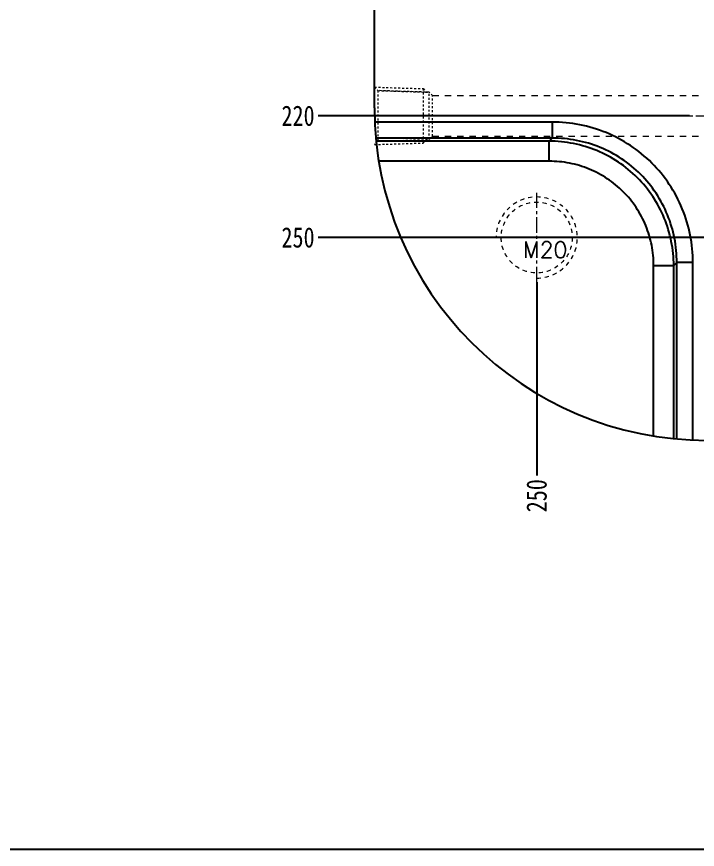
# Model space of a CAD drawing. Header units: millimetres. Extents: x -1265 to 1982, y -12197 to 1934.
# Drawn here: x -169 to -1.2, y -5258.4 to -5053.1 of the extents above; entities that cross this region are included whole.
import ezdxf

# ---------------------------------------------------------------- set-up
doc = ezdxf.new("R2010")
doc.units = ezdxf.units.MM
doc.header["$LTSCALE"] = 16.335
doc.header["$PDMODE"] = 3
doc.header["$PDSIZE"] = 0.3125
doc.linetypes.add('CENTER', pattern=[0.6, 0.375, -0.075, 0.075, -0.075])
doc.linetypes.add('HIDDEN', pattern=[0.2, 0.1, -0.1])
doc.layers.get('0').update_dxf_attribs({"linetype": 'CONTINUOUS'})
doc.layers.get('Defpoints').update_dxf_attribs({"linetype": 'CONTINUOUS'})
doc.layers.add('cool', color=153, linetype='HIDDEN', lineweight=9)
doc.layers.add('screw', color=33, linetype='CONTINUOUS', lineweight=13)
doc.layers.add('DIM', color=3, linetype='CONTINUOUS')
doc.styles.get("Standard").update_dxf_attribs({"font": 'txt', "width": 0.8})
doc.styles.add('TXT', font='txt.shx', dxfattribs={"bigfont": 'gbcbig.shx'})
doc.dimstyles.new('11', dxfattribs={"dimtxt": 8, "dimasz": 8, "dimexe": 0, "dimexo": 0, "dimgap": 0, "dimtad": 0, "dimdsep": 46, "dimtxsty": 'Standard', "dimcen": 0, "dimclrd": 4, "dimclre": 4, "dimclrt": 6, "dimazin": 0, "dimtp": 0.01, "dimtm": 0.01, "dimtfac": 1, "dimtofl": 0, "dimtmove": 0, "dimatfit": 3, "dimfxl": 0, "dimtolj": 1, "dimarcsym": 0})

# ---------------------------------------------------------------- blocks, each defined once
blk = doc.blocks.new('cool_jt_f12')
at = {"layer": 'cool', "ltscale": 0.3}
for p, q in [((0, 7.0785), (0.856, 6.2225)), ((0, 7.0785), (12, 6.7035)), ((0.856, 6.2225), (0.856, -6.2225)), ((13.5, 5.827375), (0.856, 6.2225)), ((0.856, 6.2225), (13.5, 5.827375)), ((12, 6.7035), (12.856, 5.8475)), ((12, 6.7035), (12, -6.7035)), ((14.327375, 5), (13.5, 5.827375)), ((13.5, -5.827375), (13.5, 5.827375)), ((14.327375, -5), (14.327375, 5)), ((0.856, -6.2225), (13.5, -5.827375)), ((12, -6.7035), (12.856, -5.8475)), ((13.5, -5.827375), (14.327375, -5)), ((0.856, -6.2225), (0, -7.0785)), ((0, -7.0785), (12, -6.7035))]:
    blk.add_line(p, q, dxfattribs=at)
blk = doc.blocks.new('06')
at = {"layer": 'cool', "ltscale": 0.932966}
for p, q in [((-3287.69, 1844.03), (-2736.35, 1844.03)), ((-3287.69, 1834.03), (-2736.35, 1834.03))]:
    blk.add_line(p, q, dxfattribs=at)
at = {"layer": 'cool', "color": 1, "linetype": 'CENTER', "ltscale": 0.621977}
blk.add_line((-3302.02, 1839.03), (-2722.02, 1839.03), dxfattribs=at)
at = {"layer": 'cool', "ltscale": 0.932966}
blk.add_blockref('cool_jt_f12', (-3302.02, 1839.03), dxfattribs=at)
blk = doc.blocks.new('screw_m20_g')
at = {"layer": 'screw', "color": 1, "linetype": 'CENTER', "ltscale": 0.621977}
for p, q in [((0, -11), (0, 11)), ((-11, 0), (11, 0))]:
    blk.add_line(p, q, dxfattribs=at)
at = {"layer": 'screw', "linetype": 'HIDDEN', "ltscale": 0.621977}
blk.add_circle((0, 0), 8.75, dxfattribs=at)
at = {"layer": 'screw', "color": 92, "linetype": 'HIDDEN', "ltscale": 0.621977}
blk.add_arc((0, 0), 10, 270, 180, dxfattribs=at)
at = {"layer": 'screw', "color": 6, "style": 'TXT'}
blk.add_text('M20', height=4, dxfattribs=at).set_placement((-3.4, -5))
blk = doc.blocks.new('*D714')
at = {"layer": 'Defpoints', "color": 0}
for p in [(209.2, -4857.53), (-94.62, -5107.53), (113.2, -5107.53)]:
    blk.add_point(p, dxfattribs=at)
at = {"layer": 'DIM', "color": 4, "lineweight": -2}
blk.add_line((113.2, -5107.53), (-94.62, -5107.53), dxfattribs=at)
at = {"layer": 'DIM', "color": 6, "insert": (-99.62, -5107.53), "char_height": 5, "attachment_point": 5}
blk.add_mtext('\\A1;250', dxfattribs=at)
blk = doc.blocks.new('*D715')
at = {"layer": 'Defpoints', "color": 0}
for p in [(209.2, -4857.53), (-94.62, -5077.53), (-3.16, -5077.53)]:
    blk.add_point(p, dxfattribs=at)
at = {"layer": 'DIM', "color": 4, "lineweight": -2}
blk.add_line((-3.16, -5077.53), (-94.62, -5077.53), dxfattribs=at)
at = {"layer": 'DIM', "color": 6, "insert": (-99.62, -5077.53), "char_height": 5, "attachment_point": 5}
blk.add_mtext('\\A1;220', dxfattribs=at)
blk = doc.blocks.new('*D716')
at = {"layer": 'Defpoints', "color": 0}
for p in [(209.2, -4857.53), (-40.8, -5118.53), (-40.8, -5166.18)]:
    blk.add_point(p, dxfattribs=at)
at = {"layer": 'DIM', "color": 4, "lineweight": -2}
blk.add_line((-40.8, -5118.53), (-40.8, -5166.18), dxfattribs=at)
at = {"layer": 'DIM', "color": 6, "insert": (-40.8, -5171.18), "char_height": 5, "attachment_point": 5, "rotation": 90}
blk.add_mtext('\\A1;250', dxfattribs=at)

msp = doc.modelspace()

# ---------------------------------------------------------------- linework, layer by layer
at = {"color": 7, "linetype": 'Continuous'}
for p, q in [((-80.798, -5075.525), (-80.798, -4639.525)), ((-36.981, -5079.048), (-80.723, -5079.048)), ((-36.981, -5079.048), (-36.981, -5083.009)), ((-36.981, -5083.009), (-80.456, -5083.009)), ((-37.728, -5083.757), (-36.981, -5083.009)), ((-37.728, -5083.757), (-80.384, -5083.757)), ((-37.728, -5088.708), (-37.728, -5083.757)), ((-37.728, -5088.708), (-79.732, -5088.708)), ((-7.03, -5114.455), (-6.282, -5113.708)), ((-6.282, -5157.183), (-6.282, -5113.708)), ((-2.321, -5113.708), (-6.282, -5113.708)), ((-2.321, -5157.45), (-2.321, -5113.708)), ((-11.981, -5156.459), (-11.981, -5114.455)), ((-11.981, -5114.455), (-7.03, -5114.455)), ((-7.03, -5157.111), (-7.03, -5114.455))]:
    msp.add_line(p, q, dxfattribs=at)
msp.add_lwpolyline([(-345.378, -4480.811), (585.813, -4480.811), (585.813, -5258.366), (-345.378, -5258.366)], close=True)
msp.add_arc((1.202, -5075.525), 82, 180, 270, dxfattribs=at)
for points, knots in [([(-2.321, -5113.708), (-2.321, -5111.441), (-2.76, -5106.895), (-4.726, -5100.342), (-7.935, -5094.297), (-12.271, -5089.001), (-17.566, -5084.665), (-23.612, -5081.454), (-30.166, -5079.488), (-34.713, -5079.048), (-36.981, -5079.048)], [0, 0, 0, 0, 0.1250013, 0.249985, 0.374969, 0.4999505, 0.6249343, 0.7499381, 0.8749727, 1, 1, 1, 1]), ([(-6.282, -5113.708), (-6.277, -5111.698), (-6.656, -5107.668), (-8.385, -5101.854), (-11.221, -5096.49), (-15.062, -5091.793), (-19.759, -5087.95), (-25.124, -5085.113), (-30.939, -5083.383), (-34.971, -5083.004), (-36.981, -5083.009)], [0, 0, 0, 0, 0.1249933, 0.2499755, 0.3749627, 0.4999502, 0.62494, 0.7499472, 0.8749807, 1, 1, 1, 1]), ([(-7.03, -5114.455), (-7.036, -5112.45), (-7.438, -5108.429), (-9.193, -5102.636), (-12.045, -5097.293), (-15.885, -5092.61), (-20.567, -5088.771), (-25.91, -5085.92), (-31.702, -5084.165), (-35.723, -5083.763), (-37.728, -5083.757)], [0, 0, 0, 0, 0.1249838, 0.2500062, 0.3750047, 0.5000216, 0.6250268, 0.750001, 0.8750102, 1, 1, 1, 1]), ([(-11.981, -5114.455), (-11.981, -5112.771), (-12.307, -5109.394), (-13.767, -5104.525), (-16.153, -5100.034), (-19.374, -5096.1), (-23.308, -5092.879), (-27.799, -5090.494), (-32.667, -5089.034), (-36.044, -5088.708), (-37.728, -5088.708)], [0, 0, 0, 0, 0.1249974, 0.2500225, 0.3750154, 0.5000218, 0.6250164, 0.7499847, 0.8749966, 1, 1, 1, 1])]:
    msp.add_open_spline(points, degree=3, knots=knots, dxfattribs=at)

# ---------------------------------------------------------------- block references
msp.add_blockref('06', (3221.222, -6916.554))
at = {"layer": 'screw'}
msp.add_blockref('screw_m20_g', (-40.798, -5107.525), dxfattribs=at)

# ---------------------------------------------------------------- dimensions: what is measured, and where the dimension line sits
at = {"layer": 'DIM'}
for feature_location, offset, dtype, picture, middle in [((113.202, -5107.525), (-207.826, 0), 0, '*D714', (-99.625, -5107.525)), ((-3.161, -5077.525), (-91.464, 0), 0, '*D715', (-99.625, -5077.525)), ((-40.798, -5118.525), (0, -47.658), 1, '*D716', (-40.798, -5171.183))]:
    dim = msp.add_ordinate_dim(feature_location=feature_location, offset=offset, dtype=dtype, origin=(209.202, -4857.526), dimstyle='11', override={"dimtxt": 5, "dimasz": 2, "dimfxl": 1.25, "dimarcsym": 1}, dxfattribs=at)
    dim.commit()
    dim.dimension.update_dxf_attribs({"geometry": picture, "text_midpoint": middle})

doc.saveas('drawing.dxf')
